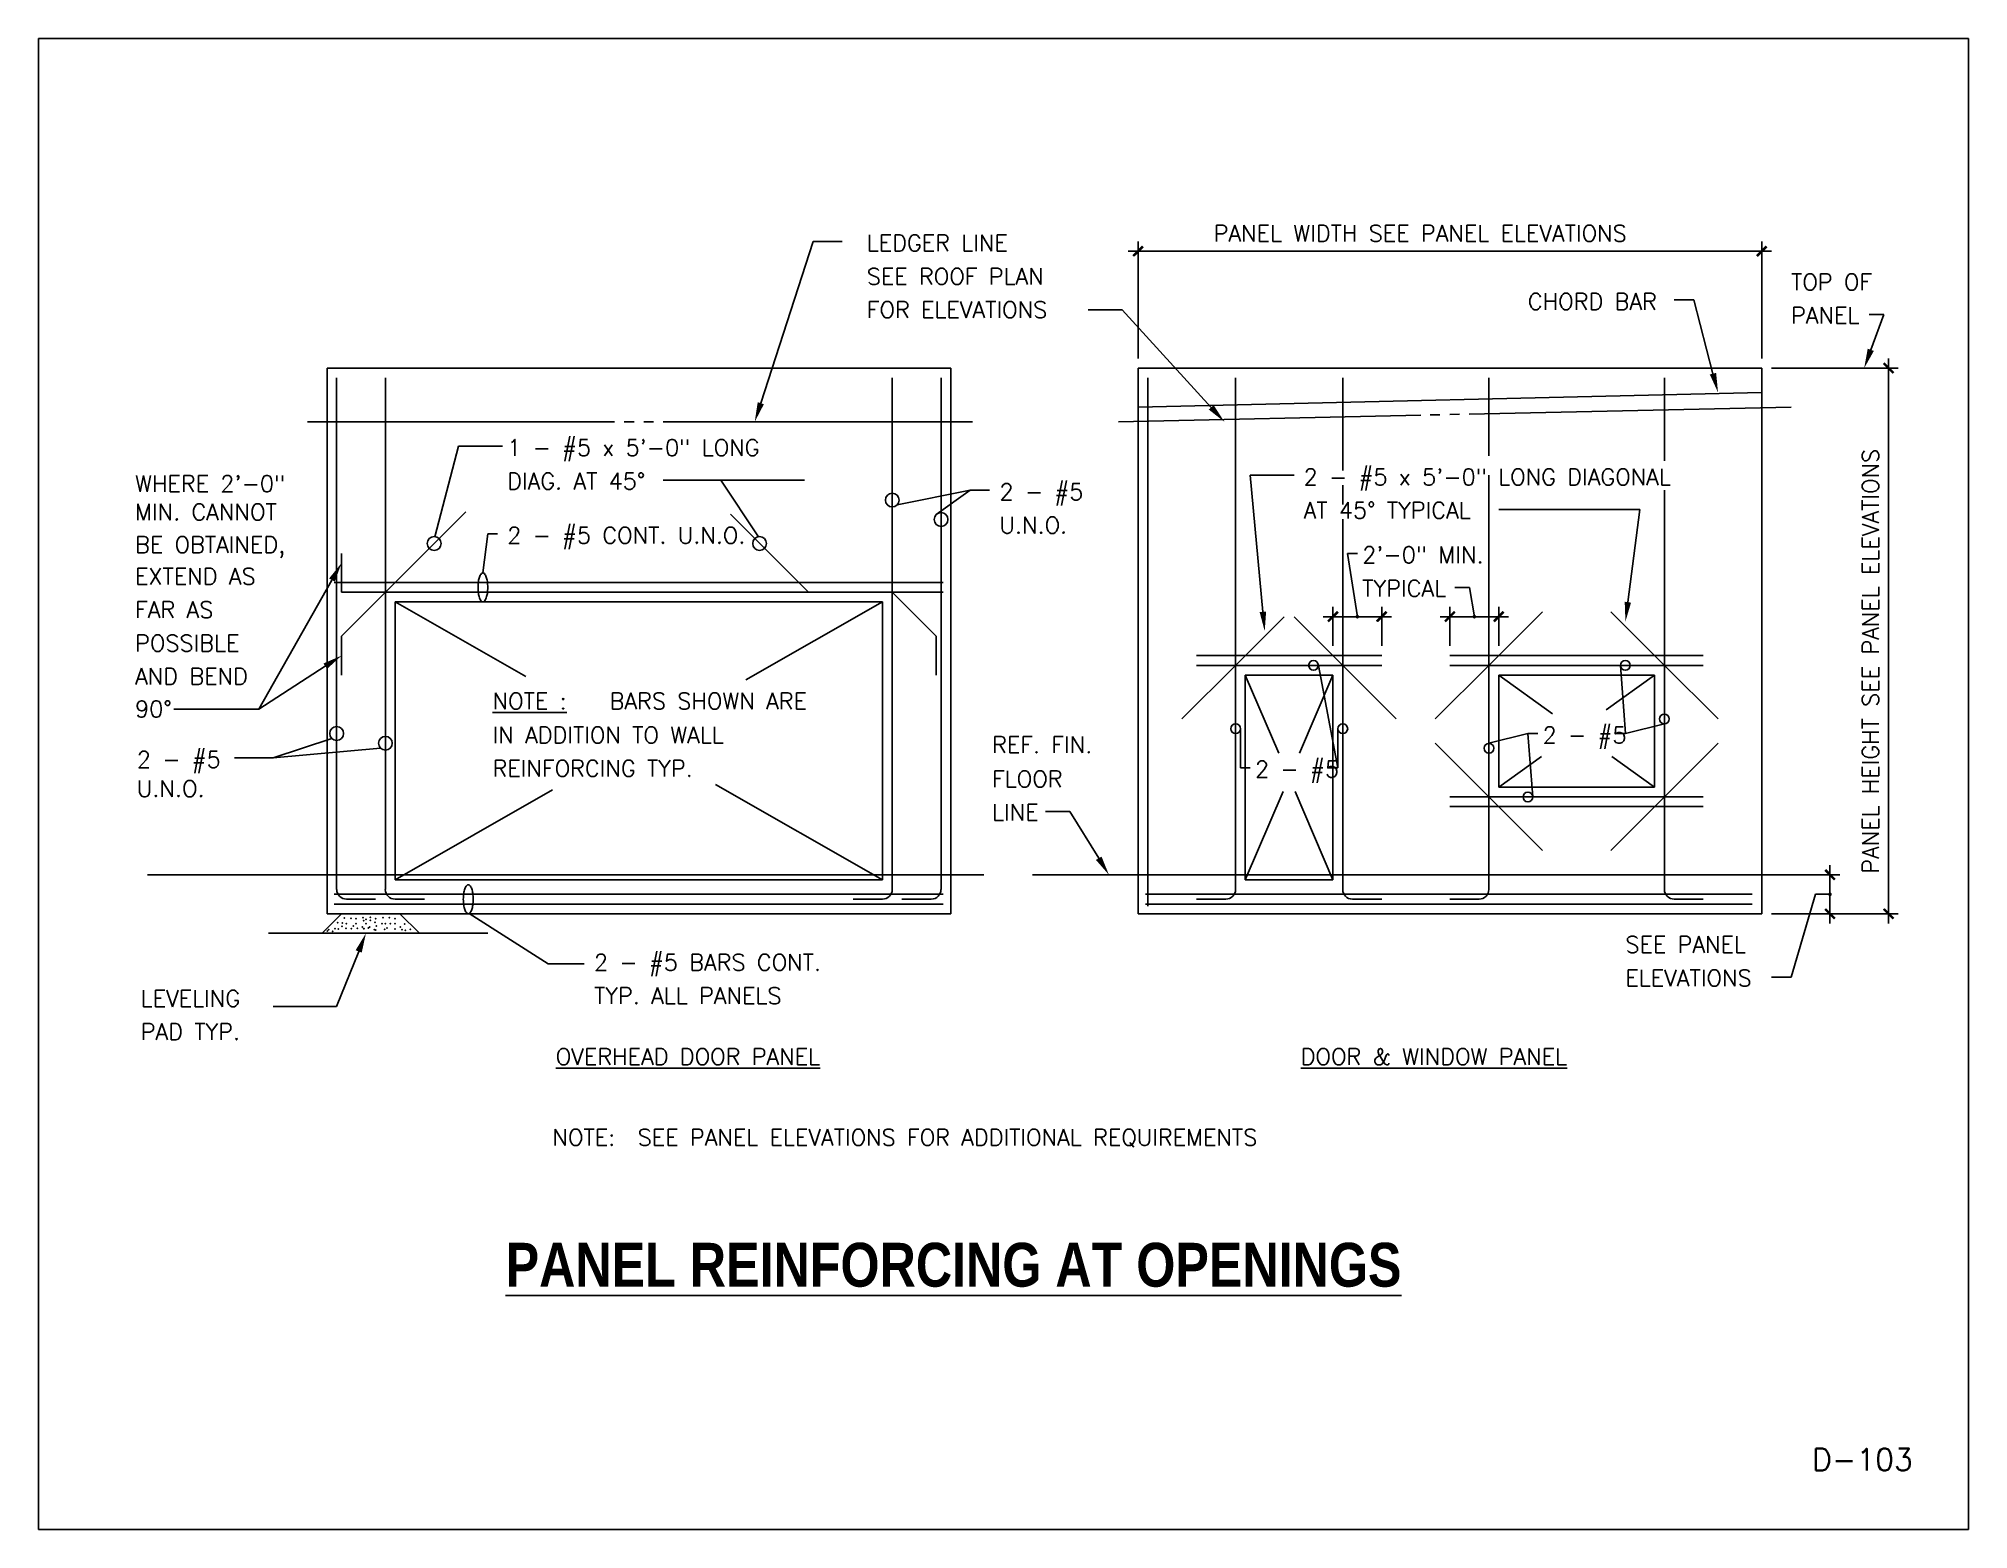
# Model space of a CAD drawing. Extents: x 0 to 11, y 0 to 8.5.
import ezdxf
from ezdxf.enums import TextEntityAlignment as Align

# ---------------------------------------------------------------- set-up
doc = ezdxf.new("R2010")
doc.units = 0
doc.header["$LTSCALE"] = 8
doc.header["$MEASUREMENT"] = 0
doc.layers.get('0').update_dxf_attribs({"linetype": 'CONTINUOUS'})
for name, color, linetype in [('DIMLINES', 1, 'CONTINUOUS'), ('OBJECT1', 1, 'CONTINUOUS'), ('OBJECT2', 5, 'CONTINUOUS'), ('OBJECT3', 1, 'CONTINUOUS'), ('TEXT', 5, 'CONTINUOUS')]:
    doc.layers.add(name, color=color, linetype=linetype)
doc.styles.add('SIMPLEX', font='SIMPLEX', dxfattribs={"width": 0.8, "height": 2})
doc.styles.get("Standard").update_dxf_attribs({"font": 'simplex.shx'})

msp = doc.modelspace()

# ---------------------------------------------------------------- linework, layer by layer
at = {"linetype": 'Continuous'}
msp.add_lwpolyline([(0, 0), (11, 0), (11, 8.5), (0, 8.5)], close=True, dxfattribs=at)
at = {"layer": 'DIMLINES'}
for p, q in [((4.116, 6.421), (4.415, 7.343)), ((4.415, 7.343), (4.58, 7.343)), ((6.211, 7.288), (9.878, 7.288)), ((6.267, 6.676), (6.267, 7.343)), ((9.823, 7.343), (9.823, 6.676)), ((6.176, 6.954), (5.982, 6.954)), ((6.684, 6.397), (6.176, 6.954)), ((9.434, 7.01), (9.323, 7.01)), ((9.544, 6.589), (9.434, 7.01)), ((10.517, 6.926), (10.434, 6.926)), ((10.444, 6.725), (10.517, 6.926)), ((9.878, 6.621), (10.545, 6.621)), ((10.545, 6.676), (10.545, 3.454)), ((10.545, 6.621), (10.6, 6.621)), ((8.155, 6.359), (9.989, 6.399)), ((1.532, 6.315), (3.282, 6.315)), ((3.338, 6.315), (3.394, 6.315)), ((3.449, 6.315), (3.505, 6.315)), ((3.56, 6.315), (5.324, 6.315)), ((6.156, 6.315), (7.878, 6.353)), ((7.932, 6.354), (7.988, 6.355)), ((8.044, 6.356), (8.099, 6.358)), ((2.394, 6.176), (2.258, 5.66)), ((2.644, 6.176), (2.394, 6.176)), ((4.366, 5.982), (3.56, 5.982)), ((4.103, 5.659), (3.888, 5.982)), ((6.979, 5.231), (6.906, 6.01)), ((6.906, 6.01), (7.156, 6.01)), ((5.31, 5.925), (4.894, 5.841)), ((5.31, 5.925), (5.116, 5.786)), ((5.421, 5.925), (5.31, 5.925)), ((9.128, 5.815), (8.323, 5.815)), ((9.059, 5.287), (9.128, 5.815)), ((2.532, 5.454), (2.56, 5.676)), ((2.56, 5.676), (2.616, 5.676)), ((7.517, 5.565), (7.461, 5.565)), ((7.461, 5.565), (7.517, 5.204)), ((1.672, 5.413), (1.255, 4.676)), ((8.073, 5.371), (8.156, 5.371)), ((8.156, 5.371), (8.184, 5.204)), ((7.323, 5.204), (7.711, 5.204)), ((7.378, 5.038), (7.378, 5.26)), ((7.656, 5.038), (7.656, 5.26)), ((7.989, 5.204), (8.378, 5.204)), ((8.045, 5.038), (8.045, 5.26)), ((8.323, 5.038), (8.323, 5.26)), ((1.634, 4.922), (1.255, 4.676)), ((7.406, 4.343), (7.295, 4.926)), ((9.045, 4.538), (9.017, 4.926)), ((1.255, 4.676), (0.771, 4.676)), ((1.255, 4.676), (1.144, 4.676)), ((6.85, 4.565), (6.85, 4.343)), ((7.406, 4.343), (7.406, 4.565)), ((8.267, 4.482), (8.489, 4.538)), ((8.489, 4.538), (8.545, 4.538)), ((8.489, 4.538), (8.517, 4.176)), ((8.989, 4.538), (9.045, 4.538)), ((9.045, 4.538), (9.267, 4.593)), ((1.671, 4.51), (1.338, 4.399)), ((1.949, 4.454), (1.338, 4.399)), ((1.338, 4.399), (1.116, 4.399)), ((6.85, 4.343), (6.906, 4.343)), ((7.35, 4.343), (7.406, 4.343)), ((5.879, 4.093), (5.74, 4.093)), ((6.043, 3.827), (5.879, 4.093)), ((10.211, 3.788), (10.211, 3.454)), ((3.199, 3.732), (0.621, 3.732)), ((5.388, 3.732), (2.999, 3.732)), ((3.31, 3.732), (3.255, 3.732)), ((3.421, 3.732), (3.366, 3.732)), ((8.054, 3.732), (5.665, 3.732)), ((5.929, 3.732), (5.874, 3.732)), ((6.04, 3.732), (5.985, 3.732)), ((7.878, 3.732), (7.823, 3.732)), ((7.989, 3.732), (7.934, 3.732)), ((9.989, 3.732), (8.045, 3.732)), ((9.989, 3.732), (10.267, 3.732)), ((9.989, 3.149), (10.128, 3.621)), ((10.128, 3.621), (10.211, 3.621)), ((9.878, 3.51), (10.6, 3.51)), ((1.825, 3.295), (1.699, 2.982)), ((9.878, 3.149), (9.989, 3.149)), ((1.699, 2.982), (1.338, 2.982))]:
    msp.add_line(p, q, dxfattribs=at)
for points in [[(2.532, 5.454, 0.22708), (2.524, 5.45, 0.089204), (2.513, 5.43, 0.046169), (2.507, 5.405, 0.034314), (2.505, 5.371, 0.034314), (2.507, 5.337, 0.046169), (2.513, 5.312, 0.089204), (2.524, 5.292, 0.22708), (2.532, 5.288, 0.22708), (2.541, 5.292, 0.089204), (2.552, 5.312, 0.046169), (2.558, 5.337, 0.034314), (2.56, 5.371, 0.034314), (2.558, 5.405, 0.046169), (2.552, 5.43, 0.089204), (2.541, 5.45, 0.22708)], [(2.449, 3.676, 0.22708), (2.441, 3.672, 0.089204), (2.429, 3.652, 0.046169), (2.424, 3.627, 0.034314), (2.421, 3.593, 0.034314), (2.424, 3.559, 0.046169), (2.429, 3.534, 0.089204), (2.441, 3.514, 0.22708), (2.449, 3.51, 0.22708), (2.458, 3.514, 0.089204), (2.469, 3.534, 0.046169), (2.475, 3.559, 0.034314), (2.477, 3.593, 0.034314), (2.475, 3.627, 0.046169), (2.469, 3.652, 0.089204), (2.458, 3.672, 0.22708)]]:
    msp.add_lwpolyline(points, format="xyb", close=True, dxfattribs=at)
at = {"layer": 'DIMLINES', "const_width": 0.00694}
for points in [[(7.51, 5.204, 1), (7.524, 5.204, 1)], [(8.177, 5.204, 1), (8.191, 5.204, 1)], [(10.204, 3.621, 1), (10.218, 3.621, 1)]]:
    msp.add_lwpolyline(points, format="xyb", close=True, dxfattribs=at)
at = {"layer": 'DIMLINES', "linetype": 'Continuous'}
msp.add_lwpolyline([(2.454, 3.511), (2.904, 3.225), (3.109, 3.225)], dxfattribs=at)
at = {"layer": 'DIMLINES'}
for centre, radius in [((4.866, 5.869), 0.0393), ((5.144, 5.758), 0.0393), ((2.255, 5.621), 0.0393), ((4.11, 5.621), 0.0393), ((7.267, 4.926), 0.0278), ((9.045, 4.926), 0.0278), ((9.267, 4.621), 0.0278), ((1.699, 4.538), 0.0393), ((1.977, 4.482), 0.0393), ((6.823, 4.565), 0.0278), ((7.434, 4.565), 0.0278), ((8.267, 4.454), 0.0278), ((8.489, 4.176), 0.0278)]:
    msp.add_circle(centre, radius, dxfattribs=at)
for points in [[(6.234, 7.265), (6.244, 7.255), (6.29, 7.32), (6.3, 7.31)], [(9.79, 7.265), (9.8, 7.255), (9.845, 7.32), (9.855, 7.31)], [(10.461, 6.719), (10.426, 6.732), (10.406, 6.621)], [(10.568, 6.588), (10.577, 6.598), (10.512, 6.644), (10.522, 6.654)], [(9.562, 6.594), (9.526, 6.585), (9.573, 6.482)], [(4.134, 6.415), (4.099, 6.427), (4.082, 6.315)], [(6.698, 6.41), (6.67, 6.385), (6.759, 6.315)], [(1.656, 5.422), (1.688, 5.404), (1.727, 5.51)], [(9.077, 5.284), (9.041, 5.289), (9.045, 5.176)], [(6.997, 5.233), (6.96, 5.23), (6.989, 5.121)], [(7.345, 5.181), (7.355, 5.172), (7.401, 5.237), (7.411, 5.227)], [(7.623, 5.181), (7.633, 5.172), (7.679, 5.237), (7.689, 5.227)], [(8.012, 5.181), (8.022, 5.172), (8.068, 5.237), (8.077, 5.227)], [(8.29, 5.181), (8.3, 5.172), (8.345, 5.237), (8.355, 5.227)], [(1.624, 4.937), (1.644, 4.906), (1.727, 4.982)], [(6.059, 3.836), (6.027, 3.817), (6.101, 3.732)], [(10.234, 3.699), (10.244, 3.709), (10.179, 3.755), (10.189, 3.765)], [(10.234, 3.477), (10.244, 3.487), (10.179, 3.533), (10.189, 3.542)], [(10.568, 3.477), (10.577, 3.487), (10.512, 3.533), (10.522, 3.542)], [(1.807, 3.302), (1.842, 3.289), (1.866, 3.399)]]:
    msp.add_trace(points, dxfattribs=at)
at = {"layer": 'OBJECT1'}
for p, q in [((2.032, 5.288), (2.778, 4.863)), ((4.81, 5.288), (4.032, 4.844)), ((6.878, 4.871), (7.069, 4.425)), ((7.378, 4.871), (7.187, 4.425)), ((8.323, 4.871), (8.629, 4.65)), ((9.211, 4.871), (8.936, 4.673)), ((8.566, 4.407), (8.323, 4.232)), ((8.968, 4.407), (9.211, 4.232)), ((2.93, 4.216), (2.032, 3.704)), ((3.858, 4.247), (4.81, 3.704)), ((7.094, 4.207), (6.878, 3.704)), ((7.163, 4.207), (7.378, 3.704))]:
    msp.add_line(p, q, dxfattribs=at)
for p in [(1.645, 3.412), (1.653, 3.419), (1.677, 3.41), (1.69, 3.426), (1.705, 3.459), (1.709, 3.423), (1.729, 3.438), (1.731, 3.457), (1.743, 3.486), (1.753, 3.428), (1.755, 3.454), (1.78, 3.484), (1.782, 3.426), (1.794, 3.44), (1.81, 3.482), (1.81, 3.454), (1.81, 3.454), (1.81, 3.454), (1.81, 3.454), (1.817, 3.428), (1.846, 3.435), (1.85, 3.488), (1.852, 3.471), (1.852, 3.426), (1.852, 3.426), (1.852, 3.426), (1.855, 3.426), (1.866, 3.478), (1.866, 3.454), (1.88, 3.429), (1.888, 3.435), (1.891, 3.49), (1.891, 3.472), (1.914, 3.419), (1.917, 3.462), (1.921, 3.482), (1.922, 3.417), (1.926, 3.44), (1.957, 3.453), (1.964, 3.488), (1.973, 3.421), (1.977, 3.454), (1.986, 3.429), (2, 3.488), (2.005, 3.454), (2.031, 3.423), (2.032, 3.482), (2.032, 3.454), (2.032, 3.454), (2.062, 3.435), (2.072, 3.419), (2.086, 3.452), (2.091, 3.416), (2.119, 3.421)]:
    msp.add_point(p, dxfattribs=at)
at = {"layer": 'OBJECT2'}
for p, q in [((1.644, 6.621), (5.199, 6.621)), ((1.644, 3.51), (1.644, 6.621)), ((5.199, 6.621), (5.199, 3.51)), ((6.267, 6.621), (9.823, 6.621)), ((6.267, 3.51), (6.267, 6.621)), ((9.823, 6.621), (9.823, 3.51)), ((4.81, 5.288), (2.032, 5.288)), ((2.032, 3.704), (2.032, 5.288)), ((4.81, 3.704), (4.81, 5.288)), ((6.878, 3.704), (6.878, 4.871)), ((7.378, 4.871), (6.878, 4.871)), ((7.378, 4.871), (7.378, 3.704)), ((9.211, 4.871), (8.323, 4.871)), ((8.323, 4.871), (8.323, 4.232)), ((9.211, 4.232), (9.211, 4.871)), ((8.323, 4.232), (9.211, 4.232)), ((4.81, 3.704), (2.032, 3.704)), ((7.378, 3.704), (6.878, 3.704)), ((1.727, 3.51), (1.616, 3.399)), ((5.199, 3.51), (1.644, 3.51)), ((2.06, 3.51), (2.171, 3.399)), ((9.823, 3.51), (6.267, 3.51)), ((2.56, 3.399), (1.31, 3.399))]:
    msp.add_line(p, q, dxfattribs=at)
at = {"layer": 'OBJECT3'}
for p, q in [((1.699, 3.649), (1.699, 6.565)), ((1.977, 3.649), (1.977, 6.565)), ((4.866, 3.649), (4.866, 6.565)), ((5.144, 6.565), (5.144, 3.649)), ((6.323, 3.553), (6.323, 6.565)), ((6.823, 3.649), (6.823, 6.565)), ((7.434, 6.038), (7.434, 6.565)), ((8.267, 6.121), (8.267, 6.565)), ((9.267, 6.093), (9.267, 6.565)), ((6.267, 6.399), (9.823, 6.482)), ((7.434, 5.843), (7.434, 5.954)), ((8.267, 3.649), (8.267, 6.01)), ((9.267, 3.649), (9.267, 5.926)), ((1.977, 5.343), (2.435, 5.801)), ((4.388, 5.343), (3.943, 5.788)), ((7.434, 3.649), (7.434, 5.76)), ((1.727, 5.343), (1.727, 5.565)), ((1.699, 5.399), (1.685, 5.399)), ((1.699, 5.399), (5.144, 5.399)), ((5.144, 5.399), (5.157, 5.399)), ((1.727, 5.343), (5.144, 5.343)), ((1.977, 5.343), (1.727, 5.093)), ((4.866, 5.343), (5.116, 5.093)), ((5.144, 5.343), (5.157, 5.343)), ((6.823, 4.926), (7.1, 5.204)), ((7.434, 4.926), (7.156, 5.204)), ((8.267, 4.926), (8.573, 5.232)), ((9.267, 4.926), (8.961, 5.232)), ((1.727, 5.093), (1.727, 4.871)), ((5.116, 5.093), (5.116, 4.871)), ((6.6, 4.982), (7.656, 4.982)), ((8.045, 4.982), (9.489, 4.982)), ((6.823, 4.926), (6.517, 4.621)), ((6.6, 4.926), (7.656, 4.926)), ((7.434, 4.926), (7.739, 4.621)), ((8.267, 4.926), (7.961, 4.621)), ((8.045, 4.926), (9.489, 4.926)), ((9.267, 4.926), (9.573, 4.621)), ((8.267, 4.176), (7.961, 4.482)), ((9.267, 4.176), (9.573, 4.482)), ((8.045, 4.176), (9.489, 4.176)), ((8.045, 4.121), (9.489, 4.121)), ((8.267, 4.176), (8.573, 3.871)), ((9.267, 4.176), (8.961, 3.871)), ((1.685, 3.621), (4.338, 3.621)), ((1.685, 3.565), (4.338, 3.565)), ((1.755, 3.593), (1.921, 3.593)), ((2.032, 3.593), (2.199, 3.593)), ((5.157, 3.621), (4.324, 3.621)), ((5.157, 3.565), (4.324, 3.565)), ((4.81, 3.593), (4.644, 3.593)), ((5.088, 3.593), (4.921, 3.593)), ((6.309, 3.621), (9.767, 3.621)), ((6.309, 3.565), (9.767, 3.565)), ((6.767, 3.593), (6.6, 3.593)), ((7.489, 3.593), (7.656, 3.593)), ((8.211, 3.593), (8.045, 3.593)), ((9.323, 3.593), (9.489, 3.593))]:
    msp.add_line(p, q, dxfattribs=at)
for centre, start, end in [((1.755, 3.649), 180, 270), ((2.032, 3.649), 180, 270), ((4.81, 3.649), 270, 0), ((5.088, 3.649), 270, 0), ((6.767, 3.649), 270, 0), ((7.489, 3.649), 180, 270), ((8.211, 3.649), 270, 0), ((9.323, 3.649), 180, 270)]:
    msp.add_arc(centre, 0.0556, start, end, dxfattribs=at)

# ---------------------------------------------------------------- texts
at = {"layer": 'DIMLINES', "linetype": 'Continuous', "insert": (2.662, 1.634), "char_height": 0.25, "width": 6.1875, "attachment_point": 1}
msp.add_mtext('{\\fTechnicBold|b0|i0|c2|p2;\\L\\C5;PANEL REINFORCING AT OPENINGS}', dxfattribs=at)
at = {"layer": 'TEXT', "style": 'SIMPLEX'}
for s, height, p in [('LEDGER LINE', 0.09375, (4.721, 7.288)), ('PANEL WIDTH SEE PANEL ELEVATIONS', 0.09375, (6.698, 7.343)), ('SEE ROOF PLAN', 0.09375, (4.721, 7.097)), ('TOP OF', 0.0938, (9.989, 7.065)), ('CHORD BAR', 0.0938, (8.489, 6.954)), ('FOR ELEVATIONS', 0.09375, (4.721, 6.907)), ('PANEL', 0.0938, (9.989, 6.875)), ('1 - #5 x 5\'-0" LONG', 0.09375, (2.671, 6.121)), ('2 - #5 x 5\'-0" LONG DIAGONAL', 0.09375, (7.211, 5.954)), ('WHERE 2\'-0"', 0.09375, (0.55, 5.915)), ('DIAG. AT 45%%D', 0.09375, (2.671, 5.93)), ('2 - #5 ', 0.0938, (5.477, 5.869)), ('MIN. CANNOT', 0.09375, (0.55, 5.754)), ('AT 45%%D TYPICAL', 0.09375, (7.211, 5.764)), ('2 - #5 CONT. U.N.O.', 0.09375, (2.671, 5.621)), ('U.N.O.', 0.0938, (5.477, 5.679)), ('BE OBTAINED,', 0.09375, (0.55, 5.568)), ('2\'-0" MIN.', 0.0938, (7.545, 5.51)), ('EXTEND AS', 0.0938, (0.55, 5.387)), ('TYPICAL', 0.0938, (7.545, 5.319)), ('FAR AS', 0.0938, (0.55, 5.197)), ('POSSIBLE', 0.0938, (0.55, 5.006)), ('AND BEND', 0.0938, (0.55, 4.817)), ('%%UNOTE :', 0.0938, (2.588, 4.676)), ('BARS SHOWN ARE', 0.09375, (3.255, 4.676)), ('90%%D', 0.0938, (0.55, 4.631)), ('IN ADDITION TO WALL', 0.09375, (2.588, 4.482)), ('REF. FIN.', 0.0938, (5.435, 4.427)), ('2 - #5', 0.0938, (8.573, 4.482)), ('2 - #5', 0.0938, (0.56, 4.343)), ('REINFORCING TYP.', 0.09375, (2.588, 4.292)), ('FLOOR', 0.0938, (5.435, 4.232)), ('2 - #5', 0.0938, (6.934, 4.288)), ('U.N.O.', 0.0938, (0.56, 4.177)), ('LINE', 0.0938, (5.435, 4.042)), ('SEE PANEL', 0.0938, (9.045, 3.288)), ('2 - #5 BARS CONT.', 0.09375, (3.166, 3.186)), ('ELEVATIONS', 0.0938, (9.045, 3.097)), ('TYP. ALL PANELS', 0.09375, (3.166, 2.996)), ('LEVELING', 0.0938, (0.582, 2.98)), ('PAD TYP.', 0.0938, (0.582, 2.791)), ('%%UOVERHEAD DOOR PANEL', 0.09375, (2.948, 2.649)), ('%%UDOOR & WINDOW PANEL', 0.09375, (7.194, 2.649))]:
    msp.add_text(s, height=height, dxfattribs=at).set_placement(p)
msp.add_text('PANEL HEIGHT SEE PANEL ELEVATIONS', height=0.09375, rotation=90, dxfattribs=at).set_placement((10.489, 3.738))
at = {"layer": 'TEXT', "linetype": 'Continuous'}
msp.add_text('NOTE:  SEE PANEL ELEVATIONS FOR ADDITIONAL REQUIREMENTS', height=0.09375, dxfattribs=at).set_placement((2.929, 2.188))
msp.add_text('D-103', height=0.125, dxfattribs=at).set_placement((10.683, 0.336), align=Align.RIGHT)

doc.saveas('drawing.dxf')
